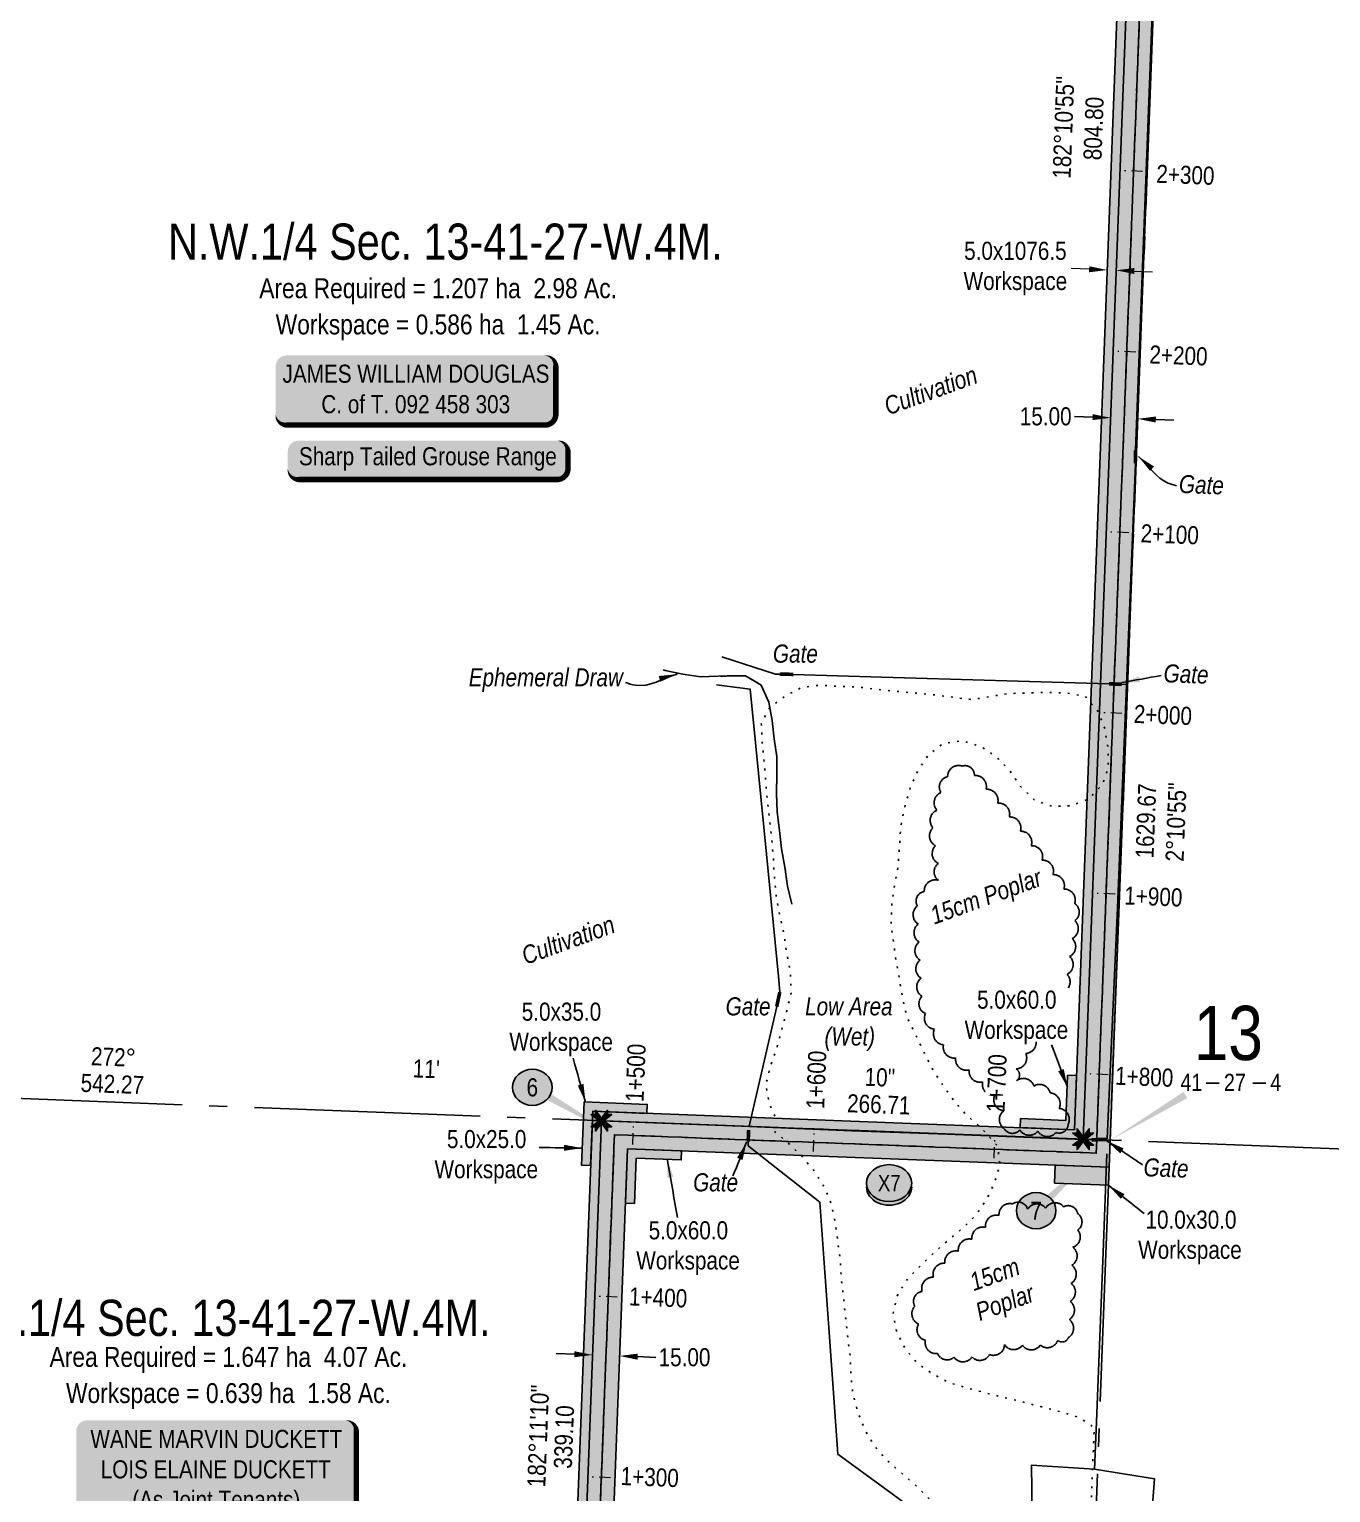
# Model space of a CAD drawing. Extents: x 311053 to 317465, y 5818876 to 5828373.
# Drawn here: x 312231 to 312951, y 5823222 to 5824031 of the extents above; entities that cross this region are included whole.
import ezdxf
from ezdxf.enums import TextEntityAlignment as Align

# ---------------------------------------------------------------- set-up
doc = ezdxf.new("R2010")
doc.units = 0
doc.header["$LTSCALE"] = 5
doc.header["$PDSIZE"] = 0.5
for name, pattern in [('0', [1, 1, 0]), ('foc-QUARTERLINE', [33, 25, -3, 2, -3]), ('foc-TIELINE', [1.875, 1.25, -0.625]), ('foc-TOPO', [1, 0.2, -0.8]), ('foc-TOPO-ephemeral', [6.25, 3.125, -0.625, 0.625, -0.625, 0.625, -0.625])]:
    doc.linetypes.add(name, pattern=pattern)
doc.layers.get('Defpoints').update_dxf_attribs({"color": 9})
for name, color, linetype in [('10', 1, 'Continuous'), ('9', 3, 'Continuous'), ('AS-FENCE', 48, 'foc-FENCE'), ('AS-OWNER', 7, 'Continuous'), ('AS-WILDLIFE-BLOCK', 131, 'Continuous'), ('C-SYMBOL', 7, 'Continuous'), ('L-AREAREQUIRED', 7, 'Continuous'), ('L-AREAWORK', 5, 'Continuous'), ('L-BD', 7, 'Continuous'), ('L-MON', 1, 'Continuous'), ('L-SECLBL', 7, 'Continuous'), ('L-SECQ', 8, 'foc-QUARTERLINE'), ('P-CROSSINGS', 250, 'Continuous'), ('P-ELEVATION', 7, 'Continuous'), ('P-IOP5', 10, 'Continuous'), ('P-IOP5-H', 21, 'Continuous'), ('P-IOP6', 10, 'Continuous'), ('P-IOP6-H', 21, 'Continuous'), ('P-LTO', 14, 'Continuous'), ('P-PROPOSED', 10, 'Continuous'), ('P-PROPOSED-H', 21, 'Continuous'), ('P-TEMP-H', 41, 'Continuous'), ('P-TEMP_WORKSPACE', 46, 'Continuous'), ('P-TXT', 4, 'Continuous'), ('T-BUSH', 110, '0'), ('T-BUSH-T', 110, 'Continuous'), ('T-DRAW', 143, 'foc-TOPO-ephemeral'), ('T-LOW-AREA', 48, 'foc-TOPO'), ('T-LOW-AREA-T', 48, 'Continuous'), ('T-TIE', 201, 'foc-TIELINE'), ('T-WATER-T', 170, 'Continuous')]:
    doc.layers.add(name, color=color, linetype=linetype)
for name, color, linetype, lineweight in [('AS-GENERAL', 48, 'Continuous', 18), ('P-TEMP-T', 46, 'Continuous', 18), ('T-TEXT', 48, 'Continuous', 18), ('T-TIE-T', 201, 'Continuous', 18)]:
    doc.layers.add(name, color=color, linetype=linetype, lineweight=lineweight)
doc.styles.add('100L', font='ARIALN.TTF', dxfattribs={"height": 11})
doc.styles.add('175L', font='ARIALN.TTF', dxfattribs={"height": 20})
doc.styles.add('80', font='ARIALN.TTF', dxfattribs={"height": 10})
doc.styles.add('80CG', font='ARIALN.TTF', dxfattribs={"height": 10})
doc.styles.add('80L', font='ARIALN.TTF', dxfattribs={"height": 10})
doc.styles.add('80LS', font='ARIALNI.TTF', dxfattribs={"height": 10})
doc.styles.add('Crossing', font='ARIALN.TTF', dxfattribs={"height": 10})
doc.styles.add('foc-LtypeFont', font='ARIALN.TTF', dxfattribs={"height": 7.35})
doc.styles.add('SIMPLEX', font='ARIALN.TTF')
doc.linetypes.add('foc-FENCE', pattern='A,10,-1,["X",foc-LtypeFont,S=0.2,R=0,X=-0.625,Y=-0.75],-1.24', length=12.24)
doc.linetypes.add('foc-TOPO-flowdirection-NOLINE', pattern='A,0,[">",foc-LtypeFont,S=0.3,R=0,X=0,Y=-0.945],-20,[">",foc-LtypeFont,S=0.3,R=0,X=0,Y=-0.945],0', length=20)
doc.dimstyles.new('Compass 5 000', dxfattribs={"dimscale": 5, "dimtxt": 9, "dimasz": 2, "dimexe": 0.2, "dimexo": 0.0625, "dimgap": 0.5, "dimtad": 0, "dimtih": 1, "dimtoh": 1, "dimzin": 0, "dimdsep": 46, "dimtxsty": '80CG', "dimcen": 0.1, "dimse1": 1, "dimse2": 1, "dimclrd": 256, "dimclrt": 256, "dimaunit": 1, "dimadec": 4, "dimazin": 0, "dimtfac": 0.06, "dimtofl": 0, "dimtmove": 0, "dimatfit": 1, "dimfxl": 0.2, "dimtolj": 1, "dimtzin": 0, "dimlwd": -1, "dimarcsym": 0})

# ---------------------------------------------------------------- blocks, each defined once
blk = doc.blocks.new('*U396')
h = blk.add_hatch(color=59)
edge = h.paths.add_edge_path()
edge.add_line((-71.5, -20), (71.5, -20))
edge.add_arc((71.5, -14), 6, 270, 360)
edge.add_line((77.5, -14), (77.5, 12.5))
edge.add_arc((71.5, 12.5), 6, 0, 90)
edge.add_line((71.5, 18.5), (-71.5, 18.5))
edge.add_arc((-71.5, 12.5), 6, 90, 180)
edge.add_line((-77.5, 12.5), (-77.5, -14))
edge.add_arc((-71.5, -14), 6, 180, 270)
at = {"color": 1, "flags": 128}
blk.add_lwpolyline([(-71.5, -20, 3, 3, 0), (71.5, -20, 3, 3, 0.414214), (77.5, -14, 3, 3, 0), (77.5, 12.5, 3, 0, 0.414214), (71.5, 18.5, 0, 0, 0), (-71.5, 18.5, 0, 0, 0.414214), (-77.5, 12.5, 0, 0, 0), (-77.5, -14, 0, 3, 0.414214)], format="xyseb", close=True, dxfattribs=at)
blk.add_lwpolyline([(-32.21, -14.48, 0, 7.5, 0), (0, 0, 0, 0, 0)], format="xyseb", dxfattribs=at)
at = {"color": 1, "style": '80'}
blk.add_attdef('ENTER_TEXT_001', (-35.99, -5), '', height=10, dxfattribs=at)
blk = doc.blocks.new('*U397')
h = blk.add_hatch(color=59)
edge = h.paths.add_edge_path()
edge.add_line((-71.5, -37), (71.5, -37))
edge.add_arc((71.5, -31), 6, 270, 360)
edge.add_line((77.5, -31), (77.5, 29.5))
edge.add_arc((71.5, 29.5), 6, 0, 90)
edge.add_line((71.5, 35.5), (-71.5, 35.5))
edge.add_arc((-71.5, 29.5), 6, 90, 180)
edge.add_line((-77.5, 29.5), (-77.5, -31))
edge.add_arc((-71.5, -31), 6, 180, 270)
at = {"color": 1, "flags": 128}
blk.add_lwpolyline([(-71.5, -37, 3, 3, 0), (71.5, -37, 3, 3, 0.414214), (77.5, -31, 3, 3, 0), (77.5, 29.5, 3, 0, 0.414214), (71.5, 35.5, 0, 0, 0), (-71.5, 35.5, 0, 0, 0.414214), (-77.5, 29.5, 0, 0, 0), (-77.5, -31, 0, 3, 0.414214)], format="xyseb", close=True, dxfattribs=at)
blk.add_lwpolyline([(-32.21, -14.48, 0, 7.5, 0), (0, 0, 0, 0, 0)], format="xyseb", dxfattribs=at)
at = {"color": 1, "style": '80'}
blk.add_attdef('ENTER_TEXT_001', (-35.99, -5), '', height=10, dxfattribs=at)
blk = doc.blocks.new('L-SECLBL')
at = {"layer": '9', "color": 7}
for p, q in [((-5.08, -27.83), (-12.29, -27.83)), ((20.7, -27.83), (13.5, -27.83))]:
    blk.add_line(p, q, dxfattribs=at)
at = {"layer": '10', "color": 2, "style": 'SIMPLEX'}
blk.add_attdef('SEC', text='', height=30, dxfattribs=at).set_placement((0, 0), align=Align.MIDDLE)
at = {"layer": '10', "color": 5, "style": '80L'}
blk.add_attdef('TWP', text='', height=9.5, dxfattribs=at).set_placement((-14.43, -27.37), align=Align.MIDDLE_RIGHT)
blk.add_attdef('RGE', text='', height=9.5, dxfattribs=at).set_placement((3.62, -27.37), align=Align.MIDDLE_CENTER)
blk.add_attdef('MER', text='', height=9.5, dxfattribs=at).set_placement((23.17, -27.37), align=Align.MIDDLE_LEFT)
blk = doc.blocks.new('*U393')
h = blk.add_hatch(color=255)
edge = h.paths.add_edge_path()
edge.add_line((-71.5, -11.5), (71.5, -11.5))
edge.add_arc((71.5, -5.5), 6, 270, 360)
edge.add_line((77.5, -5.5), (77.5, 4))
edge.add_arc((71.5, 4), 6, 0, 90)
edge.add_line((71.5, 10), (-71.5, 10))
edge.add_arc((-71.5, 4), 6, 90, 180)
edge.add_line((-77.5, 4), (-77.5, -5.5))
edge.add_arc((-71.5, -5.5), 6, 180, 270)
at = {"color": 131, "flags": 128}
blk.add_lwpolyline([(-71.5, -11.5, 3, 3, 0), (71.5, -11.5, 3, 3, 0.414214), (77.5, -5.5, 3, 3, 0), (77.5, 4, 3, 0, 0.414214), (71.5, 10, 0, 0, 0), (-71.5, 10, 0, 0, 0.414214), (-77.5, 4, 0, 0, 0), (-77.5, -5.5, 0, 3, 0.414214)], format="xyseb", close=True, dxfattribs=at)
at = {"color": 131, "style": '80'}
blk.add_attdef('ENTER_TEXT_001', (-35.99, -5), '', height=10, dxfattribs=at)
blk = doc.blocks.new('*D416')
at = {"layer": 'Defpoints', "color": 0, "transparency": 16777216}
for p in [(312828.19, 5823909.47), (312833.19, 5823909.28), (312827.75, 5823897.83)]:
    blk.add_point(p, dxfattribs=at)
at = {"layer": 'P-TEMP-T', "transparency": 16777216}
for p, q in [((312817.76, 5823898.21), (312807.76, 5823898.59)), ((312842.74, 5823897.26), (312852.73, 5823896.88))]:
    blk.add_line(p, q, dxfattribs=at)
for points in [[(312817.82, 5823899.88), (312817.69, 5823896.55), (312827.75, 5823897.83)], [(312842.8, 5823898.93), (312842.67, 5823895.6), (312832.74, 5823897.64)]]:
    blk.add_solid(points, dxfattribs=at)
at = {"layer": 'P-TEMP-T', "transparency": 16777216, "insert": (312776.94, 5823898.59), "char_height": 10, "attachment_point": 5, "style": '80CG'}
blk.add_mtext('\\A1;5.0x1076.5\\PWorkspace', dxfattribs=at)
blk = doc.blocks.new('*D422')
at = {"layer": 'Defpoints', "color": 0, "transparency": 16777216}
for p in [(312829.54, 5823813.59), (312829.64, 5823816.06), (312844.53, 5823813.02)]:
    blk.add_point(p, dxfattribs=at)
at = {"layer": 'P-TXT', "transparency": 16777216}
for p, q in [((312819.64, 5823816.45), (312809.65, 5823816.83)), ((312854.62, 5823815.11), (312864.61, 5823814.73))]:
    blk.add_line(p, q, dxfattribs=at)
for points in [[(312819.71, 5823818.11), (312819.58, 5823814.78), (312829.64, 5823816.06)], [(312854.68, 5823816.78), (312854.55, 5823813.45), (312844.62, 5823815.49)]]:
    blk.add_solid(points, dxfattribs=at)
at = {"layer": 'P-TXT', "transparency": 16777216, "insert": (312793.71, 5823816.83), "char_height": 10, "attachment_point": 5, "style": '80CG'}
blk.add_mtext('\\A1;15.00', dxfattribs=at)
blk = doc.blocks.new('TEMP')
h = blk.add_hatch(color=255)
h.dxf.hatch_style = 1
h.paths.add_polyline_path([(0, 0.25), (-0.67, 1.15), (-0.67, 0.67), (-1.15, 0.67), (-0.25, 0), (-1.15, -0.67), (-0.67, -0.67), (-0.67, -1.15), (0, -0.25), (0.67, -1.15), (0.67, -0.67), (1.15, -0.67), (0.25, 0), (1.15, 0.67), (0.67, 0.67), (0.67, 1.15)])
h.paths.add_polyline_path([(0.57, 0.85), (0.57, 0.57), (0.85, 0.57), (0.08, 0), (0.85, -0.57), (0.57, -0.57), (0.57, -0.85), (0, -0.08), (-0.57, -0.85), (-0.57, -0.57), (-0.85, -0.57), (-0.08, 0), (-0.85, 0.57), (-0.57, 0.57), (-0.57, 0.85), (0, 0.08)], flags=16)
h = blk.add_hatch(color=1)
h.dxf.hatch_style = 1
h.paths.add_polyline_path([(0, 0.08), (-0.57, 0.85), (-0.57, 0.57), (-0.85, 0.57), (-0.08, 0), (-0.85, -0.57), (-0.57, -0.57), (-0.57, -0.85), (0, -0.08), (0.57, -0.85), (0.57, -0.57), (0.85, -0.57), (0.08, 0), (0.85, 0.57), (0.57, 0.57), (0.57, 0.85)])
at = {"color": 1}
for p, q in [((-0.08, 0), (0.08, 0)), ((0, 0.08), (0, -0.08))]:
    blk.add_line(p, q, dxfattribs=at)
at = {"color": 255, "flags": 128}
blk.add_lwpolyline([(-0.25, 0), (-1.15, 0.67), (-0.67, 0.67), (-0.67, 1.15), (0, 0.25), (0.67, 1.15), (0.67, 0.67), (1.15, 0.67), (0.25, 0), (1.15, -0.67), (0.67, -0.67), (0.67, -1.15), (0, -0.25), (-0.67, -1.15), (-0.67, -0.67), (-1.15, -0.67)], close=True, dxfattribs=at)
at = {"color": 1, "flags": 128}
blk.add_lwpolyline([(-0.08, 0), (-0.85, 0.57), (-0.57, 0.57), (-0.57, 0.85), (0, 0.08), (0.57, 0.85), (0.57, 0.57), (0.85, 0.57), (0.08, 0), (0.85, -0.57), (0.57, -0.57), (0.57, -0.85), (0, -0.08), (-0.57, -0.85), (-0.57, -0.57), (-0.85, -0.57)], close=True, dxfattribs=at)
blk = doc.blocks.new('xing2')
h = blk.add_hatch(color=50)
h.dxf.hatch_style = 1
edge = h.paths.add_edge_path()
edge.add_ellipse((0, 0), major_axis=(-12.5, 0), ratio=0.816297, start_angle=0, end_angle=360)
h = blk.add_hatch(color=250)
h.dxf.hatch_style = 1
edge = h.paths.add_edge_path()
edge.add_ellipse((0, -2.05), major_axis=(-12.5, 0), ratio=0.816297, start_angle=0, end_angle=180)
edge.add_line((12.5, -2.05), (12.5, 0))
edge.add_ellipse((0, 0), major_axis=(-12.5, 0), ratio=0.816297, start_angle=0, end_angle=180, ccw=False)
edge.add_line((-12.5, 0), (-12.5, -2.05))
at = {"color": 250}
blk.add_ellipse((0, 0), major_axis=(-12.5, 0), ratio=0.816297, dxfattribs=at)
blk.add_ellipse((0, -2.05), major_axis=(-12.5, 0), ratio=0.816297, start_param=0, end_param=3.141593, dxfattribs=at)
at = {"color": 250, "style": 'Crossing'}
blk.add_attdef('CROSSING', text='', height=9, dxfattribs=at).set_placement((0.09, 0.02), align=Align.MIDDLE_CENTER)
at = {"color": 250, "style": 'Crossing', "flags": 1}
for tag, p in [('OWNER', (0.09, -12.49)), ('DESCRIPTION', (0.09, -25.77)), ('LOCATION', (0.09, -39.3)), ('DWG_REF', (0.09, -52.84))]:
    blk.add_attdef(tag, text='', height=9, dxfattribs=at).set_placement(p, align=Align.MIDDLE_CENTER)
blk = doc.blocks.new('*U631')
at = {"layer": 'P-ELEVATION'}
h = blk.add_hatch(color=111, dxfattribs=at)
h.dxf.hatch_style = 1
edge = h.paths.add_edge_path()
edge.add_ellipse((0, 0), major_axis=(-10.94, 0), ratio=0.913794, start_angle=0, end_angle=360)
at = {"layer": 'P-ELEVATION', "color": 7, "flags": 128}
blk.add_lwpolyline([(0, 0, 5, 0, 0), (45.43, -26.24, 0, 0, 0)], format="xyseb", dxfattribs=at)
at = {"layer": 'P-ELEVATION', "color": 7}
blk.add_ellipse((0, 0), major_axis=(-10.94, 0), ratio=0.913794, dxfattribs=at)
at = {"layer": 'P-ELEVATION', "style": '80'}
blk.add_attdef('BEND', text='', height=10, dxfattribs=at).set_placement((0, 0), align=Align.MIDDLE_CENTER)
blk = doc.blocks.new('*U632')
at = {"layer": 'P-ELEVATION'}
h = blk.add_hatch(color=111, dxfattribs=at)
h.dxf.hatch_style = 1
edge = h.paths.add_edge_path()
edge.add_ellipse((0, 0), major_axis=(-10.94, 0), ratio=0.913794, start_angle=0, end_angle=360)
at = {"layer": 'P-ELEVATION', "color": 7, "flags": 128}
blk.add_lwpolyline([(0, 0, 5, 0, 0), (33.2, 31.81, 0, 0, 0)], format="xyseb", dxfattribs=at)
at = {"layer": 'P-ELEVATION', "color": 7}
blk.add_ellipse((0, 0), major_axis=(-10.94, 0), ratio=0.913794, dxfattribs=at)
at = {"layer": 'P-ELEVATION', "style": '80'}
blk.add_attdef('BEND', text='', height=10, dxfattribs=at).set_placement((0, 0), align=Align.MIDDLE_CENTER)
blk = doc.blocks.new('*D666')
at = {"layer": 'Defpoints', "color": 0, "transparency": 16777216}
for p in [(312542.89, 5823294.97), (312557.89, 5823294.39), (312557.99, 5823297.17)]:
    blk.add_point(p, dxfattribs=at)
at = {"layer": 'P-TXT', "transparency": 16777216}
for p, q in [((312533.01, 5823298.12), (312523.01, 5823298.5)), ((312567.99, 5823296.79), (312577.98, 5823296.4))]:
    blk.add_line(p, q, dxfattribs=at)
for points in [[(312533.07, 5823299.79), (312532.94, 5823296.46), (312543, 5823297.74)], [(312568.05, 5823298.45), (312567.92, 5823295.12), (312557.99, 5823297.17)]]:
    blk.add_solid(points, dxfattribs=at)
at = {"layer": 'P-TXT', "transparency": 16777216, "insert": (312593.92, 5823296.4), "char_height": 10, "attachment_point": 5, "style": '80CG'}
blk.add_mtext('\\A1;15.00', dxfattribs=at)

msp = doc.modelspace()

# ---------------------------------------------------------------- hatches: boundary and pattern name
at = {"layer": 'P-IOP5-H', "linetype": 'Continuous'}
h = msp.add_hatch(color=256, dxfattribs=at)
h.dxf.hatch_style = 1
h.paths.add_polyline_path([(312860.061, 5824220.681), (312845.073, 5824221.251), (312814.438, 5823417.113), (312829.425, 5823416.541)])
at = {"layer": 'P-IOP6-H'}
h = msp.add_hatch(color=256, dxfattribs=at)
h.dxf.hatch_style = 1
h.paths.add_polyline_path([(312814.443, 5823417.113), (312547.952, 5823427.289), (312535.015, 5823088.474), (312608.161, 5822915.449), (312669.19, 5822786.737), (312677.428, 5822772.631), (312671.886, 5822627.361), (312686.874, 5822626.791), (312692.582, 5822776.424), (312682.466, 5822793.745), (312621.851, 5822921.585), (312550.13, 5823091.238), (312562.367, 5823411.729), (312828.859, 5823401.553), (312829.425, 5823416.541)])
at = {"layer": 'P-PROPOSED-H'}
h = msp.add_hatch(color=256, dxfattribs=at)
h.dxf.hatch_style = 1
h.paths.add_polyline_path([(312828.859, 5823401.553), (312860.066, 5824220.681), (312919.388, 5825780.728), (313711.879, 5825750.006), (313712.446, 5825764.994), (312904.971, 5825796.296), (312845.078, 5824221.251), (312814.443, 5823417.113), (312547.952, 5823427.289), (312535.015, 5823088.474), (312608.161, 5822915.449), (312669.19, 5822786.737), (312677.428, 5822772.631), (312671.886, 5822627.361), (312686.874, 5822626.791), (312692.582, 5822776.424), (312682.466, 5822793.745), (312621.851, 5822921.585), (312550.13, 5823091.238), (312562.367, 5823411.729)])
at = {"layer": 'P-TEMP-H'}
h = msp.add_hatch(color=256, dxfattribs=at)
h.dxf.hatch_style = 1
h.paths.add_polyline_path([(312845.073, 5824221.251), (312814.438, 5823417.113), (312542.951, 5823427.48), (312543.142, 5823432.476), (312809.632, 5823422.3), (312840.077, 5824221.441)])
h = msp.add_hatch(color=256, dxfattribs=at)
h.dxf.hatch_style = 1
h.paths.add_polyline_path([(312779.657, 5823423.445), (312809.632, 5823422.3), (312810.778, 5823452.275), (312805.782, 5823452.466), (312804.827, 5823427.487), (312779.848, 5823428.441)])
h = msp.add_hatch(color=256, dxfattribs=at)
h.dxf.hatch_style = 1
h.paths.add_polyline_path([(312541.993, 5823402.501), (312543.142, 5823432.476), (312573.117, 5823431.331), (312573.308, 5823436.327), (312538.337, 5823437.662), (312536.997, 5823402.692)])
h = msp.add_hatch(color=256, dxfattribs=at)
h.dxf.hatch_style = 1
h.paths.add_polyline_path([(312677.428, 5822772.631), (312669.19, 5822786.737), (312608.161, 5822915.449), (312535.015, 5823088.474), (312547.952, 5823427.289), (312542.956, 5823427.48), (312529.976, 5823087.552), (312603.598, 5822913.404), (312664.765, 5822784.401), (312672.377, 5822771.367), (312666.891, 5822627.551), (312671.886, 5822627.361)])
h = msp.add_hatch(color=256, dxfattribs=at)
h.dxf.hatch_style = 1
h.paths.add_polyline_path([(312561.223, 5823381.753), (312562.367, 5823411.729), (312592.342, 5823410.584), (312592.151, 5823405.589), (312567.172, 5823406.542), (312566.214, 5823381.563)])
h = msp.add_hatch(color=256, dxfattribs=at)
h.dxf.hatch_style = 1
h.paths.add_polyline_path([(312798.498, 5823392.706), (312828.474, 5823391.562), (312828.854, 5823401.554), (312798.879, 5823402.698)])

# ---------------------------------------------------------------- linework, layer by layer
at = {"layer": 'AS-FENCE', "flags": 128}
for points in [[(312843.454, 5823798.111), (312864.653, 5824352.895), (312877.949, 5824728.467)], [(312838.403, 5823668.717), (312843.304, 5823790.858)], [(312614.574, 5823683.894), (312644.203, 5823674.308), (312646.64, 5823674.324)], [(312654.055, 5823674.137), (312703.095, 5823672.669), (312828.76, 5823668.946)], [(312646.634, 5823498.384), (312645.953, 5823507), (312639.24, 5823574.742), (312633.337, 5823634.492), (312630.223, 5823666.051), (312611.692, 5823668.356)], [(312838.317, 5823668.434), (312833.439, 5823545.116), (312827.683, 5823417.191)], [(312835.808, 5823668.687), (312838.281, 5823668.639)], [(312819.166, 5823416.688), (312734.278, 5823420.096), (312686.448, 5823421.733), (312629.739, 5823424.082), (312629.759, 5823424.234), (312644.921, 5823490.429)], [(312799.169, 5822886.115), (312797.203, 5822886.062), (312776.188, 5822929.92), (312743.664, 5822997.293), (312724.897, 5823036.198), (312753.038, 5823070.612), (312765.998, 5823086.775), (312765.697, 5823088.586), (312748.93, 5823153.406), (312736.763, 5823200.177), (312708.701, 5823220.846), (312678.816, 5823242.778), (312675.792, 5823284.493), (312671.568, 5823343.595), (312668.762, 5823382.142), (312647.41, 5823398.945), (312629.122, 5823413.451), (312629.114, 5823415.632)], [(312820.634, 5823234.394), (312821.858, 5823260.816), (312823.614, 5823307.705), (312825.462, 5823354.36), (312827.544, 5823408.927)], [(312786.519, 5823183.476), (312785.783, 5823236.747), (312820.636, 5823234.556), (312853.905, 5823229.192), (312849.79, 5823176.512), (312818.495, 5823176.057)]]:
    msp.add_lwpolyline(points, dxfattribs=at)
at = {"layer": 'AS-GENERAL', "const_width": 2, "flags": 128}
for points in [[(312843.29, 5823790.872), (312843.44, 5823798.132)], [(312646.64, 5823674.324), (312654.055, 5823674.137)], [(312828.762, 5823668.947), (312835.809, 5823668.673)], [(312644.924, 5823490.424), (312646.634, 5823498.384)], [(312629.113, 5823415.65), (312629.414, 5823422.171)], [(312819.173, 5823416.685), (312827.478, 5823416.983)]]:
    msp.add_lwpolyline(points, dxfattribs=at)
at = {"layer": 'L-SECLBL', "color": 2, "flags": 128}
msp.add_lwpolyline([(312829.425, 5823416.541, 0, 4, 0), (312870.998, 5823441.495, 0, 0, 0)], format="xyseb", dxfattribs=at)
at = {"layer": 'L-SECQ'}
for p, q in [((312798.792, 5822612.459), (312860.061, 5824220.681)), ((312026.201, 5823447.211), (313632.662, 5823385.871))]:
    msp.add_line(p, q, dxfattribs=at)
at = {"layer": 'P-IOP5', "flags": 128}
msp.add_lwpolyline([(312829.425, 5823416.541), (312860.061, 5824220.681), (312845.073, 5824221.251), (312814.438, 5823417.113)], close=True, dxfattribs=at)
at = {"layer": 'P-IOP6', "flags": 128}
msp.add_lwpolyline([(312814.443, 5823417.113), (312547.952, 5823427.289), (312535.015, 5823088.474), (312608.161, 5822915.449), (312669.19, 5822786.737), (312677.428, 5822772.631), (312671.886, 5822627.361), (312686.874, 5822626.791), (312692.582, 5822776.424), (312682.466, 5822793.745), (312621.851, 5822921.585), (312550.13, 5823091.238), (312562.367, 5823411.729), (312828.859, 5823401.553), (312829.425, 5823416.541)], close=True, dxfattribs=at)
at = {"layer": 'P-LTO', "flags": 128}
for points in [[(312829.425, 5823416.541), (312860.061, 5824220.681), (312845.073, 5824221.251), (312814.438, 5823417.113)], [(312814.443, 5823417.113), (312547.952, 5823427.289), (312535.015, 5823088.474), (312608.161, 5822915.449), (312669.19, 5822786.737), (312677.428, 5822772.631), (312671.886, 5822627.361), (312686.874, 5822626.791), (312692.582, 5822776.424), (312682.466, 5822793.745), (312621.851, 5822921.585), (312550.13, 5823091.238), (312562.367, 5823411.729), (312828.859, 5823401.553), (312829.425, 5823416.541)]]:
    msp.add_lwpolyline(points, close=True, dxfattribs=at)
at = {"layer": 'P-PROPOSED', "flags": 128}
msp.add_lwpolyline([(312828.859, 5823401.553), (312860.066, 5824220.681), (312919.388, 5825780.728), (313711.879, 5825750.006), (313712.446, 5825764.994), (312904.971, 5825796.296), (312845.078, 5824221.251), (312814.443, 5823417.113), (312547.952, 5823427.289), (312535.015, 5823088.474), (312608.161, 5822915.449), (312669.19, 5822786.737), (312677.428, 5822772.631), (312671.886, 5822627.361), (312686.874, 5822626.791), (312692.582, 5822776.424), (312682.466, 5822793.745), (312621.851, 5822921.585), (312550.13, 5823091.238), (312562.367, 5823411.729), (312828.859, 5823401.553)], dxfattribs=at)
at = {"layer": 'P-TEMP_WORKSPACE', "flags": 128}
msp.add_lwpolyline([(312845.073, 5824221.251), (312814.438, 5823417.113), (312542.951, 5823427.48), (312543.142, 5823432.476), (312809.632, 5823422.3), (312840.077, 5824221.441)], close=True, dxfattribs=at)
at = {"layer": 'P-TEMP_WORKSPACE'}
for points in [[(312779.657, 5823423.445), (312809.632, 5823422.3), (312810.778, 5823452.275), (312805.782, 5823452.466), (312804.827, 5823427.487), (312779.848, 5823428.441)], [(312541.993, 5823402.501), (312543.142, 5823432.476), (312573.117, 5823431.331), (312573.308, 5823436.327), (312538.337, 5823437.662), (312536.997, 5823402.692)], [(312677.428, 5822772.631), (312669.19, 5822786.737), (312608.161, 5822915.449), (312535.015, 5823088.474), (312547.952, 5823427.289), (312542.956, 5823427.48), (312529.976, 5823087.552), (312603.598, 5822913.404), (312664.765, 5822784.401), (312672.377, 5822771.367), (312666.891, 5822627.551), (312671.886, 5822627.361)], [(312561.223, 5823381.753), (312562.367, 5823411.729), (312592.342, 5823410.584), (312592.151, 5823405.589), (312567.172, 5823406.542), (312566.214, 5823381.563), (312561.223, 5823381.753)]]:
    msp.add_lwpolyline(points, close=True, dxfattribs=at)
at = {"layer": 'P-TEMP_WORKSPACE', "flags": 128}
msp.add_lwpolyline([(312798.498, 5823392.706), (312828.474, 5823391.562), (312828.854, 5823401.554), (312798.879, 5823402.698), (312798.498, 5823392.706)], dxfattribs=at)
at = {"layer": 'T-BUSH', "flags": 128}
for points in [[(312770.751, 5823422.873, -0.5205671), (312770.569, 5823432.787, -0.5205671), (312765.538, 5823441.428, -0.5205671), (312758.833, 5823448.7, -0.5205671), (312751.361, 5823455.344, -0.5205671), (312743.888, 5823461.988, -0.5205671), (312737.195, 5823469.268, -0.5205671), (312732.177, 5823477.917, -0.5205671), (312727.16, 5823486.566, -0.5205671), (312725.248, 5823496.136, -0.5205671), (312724.739, 5823506.122, -0.5205671), (312724.229, 5823516.108, -0.5205671), (312723.72, 5823526.094, -0.5205671), (312723.21, 5823536.08, -0.5205671), (312722.701, 5823546.066, -0.5205671), (312726.548, 5823554.074, -0.5205671), (312734.402, 5823560.262, -0.5205671), (312734.36, 5823569.53, -0.5205671), (312732.769, 5823579.401, -0.5205671), (312731.366, 5823589.267, -0.5205671), (312733.57, 5823599.02, -0.5205671), (312735.775, 5823608.773, -0.5205671), (312739.432, 5823617.57, -0.5205671), (312747.518, 5823623.451, -0.5205671), (312754.257, 5823618.224, -0.5205671), (312760.703, 5823610.58, -0.5205671), (312767.148, 5823602.935, -0.5205671), (312773.594, 5823595.291, -0.5205671), (312779.717, 5823587.39, -0.5205671), (312785.724, 5823579.397, -0.5205671), (312791.732, 5823571.404, -0.5205671), (312797.74, 5823563.411, -0.5205671), (312803.747, 5823555.418, -0.5205671), (312809.755, 5823547.425, -0.5205671), (312809.845, 5823537.94, -0.5205671), (312808.376, 5823528.05, -0.5205671), (312806.963, 5823518.151, -0.5205671), (312805.549, 5823508.253, -0.5205671), (312803.584, 5823498.553, -0.5205671), (312798.36, 5823490.027, -0.5205671), (312793.136, 5823481.501, -0.5205671), (312787.912, 5823472.975, -0.5205671), (312782.688, 5823464.449, -0.5205671), (312777.464, 5823455.924, -0.5205671), (312777.643, 5823449.426, -0.5205671), (312787.187, 5823446.443, -0.5205671), (312796.132, 5823442.711, -0.5205671), (312801.164, 5823434.07, -0.5205671), (312806.195, 5823425.429, -0.5205671), (312799.332, 5823420.752, -0.5205671), (312789.361, 5823421.492, -0.5205671), (312779.389, 5823422.232, -0.5205671)], [(312806.297, 5823307.372, 0.5205671), (312806.786, 5823317.359, 0.5205671), (312807.275, 5823327.346, 0.5205671), (312807.764, 5823337.333, 0.5205671), (312808.252, 5823347.32, 0.5205671), (312808.741, 5823357.307, 0.5205671), (312811.513, 5823366.852, 0.5205671), (312811.347, 5823375.957, 0.5205671), (312803.666, 5823379.64, 0.5205671), (312793.688, 5823378.986, 0.5205671), (312783.711, 5823378.331, 0.5205671), (312775.369, 5823381.264, 0.5205671), (312767.899, 5823374.945, 0.5205671), (312760.399, 5823368.332, 0.5205671), (312752.899, 5823361.719, 0.5205671), (312745.4, 5823355.106, 0.5205671), (312737.915, 5823348.478, 0.5205671), (312731.636, 5823340.696, 0.5205671), (312725.358, 5823332.914, 0.5205671), (312721.302, 5823324.606, 0.5205671), (312723.432, 5823314.837, 0.5205671), (312727.162, 5823305.893, 0.5205671), (312733.889, 5823298.495, 0.5205671), (312742.961, 5823296.473, 0.5205671), (312752.96, 5823296.573, 0.5205671), (312762.572, 5823297.946, 0.5205671), (312770.939, 5823303.421, 0.5205671), (312780.818, 5823303.067, 0.5205671), (312790.715, 5823303.135, 0.5205671), (312800.363, 5823305.759, 0.5205671)]]:
    msp.add_lwpolyline(points, format="xyb", close=True, dxfattribs=at)
at = {"layer": 'T-DRAW', "flags": 128}
msp.add_lwpolyline([(312653.298, 5823547.111), (312650.928, 5823557.018), (312649.426, 5823567.436), (312647.633, 5823577.72), (312646.472, 5823587.773), (312645.247, 5823598.076), (312644.809, 5823608.174), (312645.063, 5823618.569), (312645.043, 5823628.603), (312643.521, 5823638.575), (312642.479, 5823648.732), (312640.496, 5823658.743), (312636.35, 5823668.195), (312627.69, 5823673.288), (312617.511, 5823673.272), (312607.461, 5823672.983), (312603.013, 5823672.886), (312593.08, 5823674.202), (312583.257, 5823676.262), (312582.04, 5823676.613)], dxfattribs=at)
at = {"layer": 'T-DRAW', "linetype": 'foc-TOPO-flowdirection-NOLINE', "flags": 128}
msp.add_lwpolyline([(312582.04, 5823676.613), (312583.257, 5823676.262), (312593.08, 5823674.202), (312603.013, 5823672.886), (312607.461, 5823672.983), (312617.511, 5823673.272), (312627.69, 5823673.288), (312636.35, 5823668.195), (312640.496, 5823658.743), (312642.479, 5823648.732), (312643.521, 5823638.575), (312645.043, 5823628.603), (312645.063, 5823618.569), (312644.809, 5823608.174), (312645.247, 5823598.076), (312646.472, 5823587.773), (312647.633, 5823577.72), (312649.426, 5823567.436), (312650.928, 5823557.018), (312653.298, 5823547.111)], dxfattribs=at)
at = {"layer": 'T-LOW-AREA', "flags": 128}
msp.add_lwpolyline([(312643.732, 5823421.373), (312643.73, 5823421.364), (312651.35, 5823414.883), (312658.667, 5823407.608), (312665.636, 5823399.62), (312671.301, 5823390.386), (312675.201, 5823381.1), (312677.292, 5823370.783), (312678.671, 5823360.619), (312680.039, 5823350.259), (312680.722, 5823339.362), (312681.886, 5823329.186), (312682.964, 5823318.359), (312684.209, 5823307.35), (312685.657, 5823296.452), (312686.004, 5823286.056), (312687.135, 5823275.687), (312690.051, 5823265.426), (312693.853, 5823256.086), (312699.504, 5823246.682), (312706.149, 5823239.172), (312713.93, 5823232.495), (312722.106, 5823225.324), (312729.588, 5823217.759), (312736.614, 5823209.912), (312741.936, 5823200.436), (312745.39, 5823190.15), (312748.177, 5823179.714), (312750.555, 5823169.6), (312752.462, 5823158.937), (312755.521, 5823148.829), (312758.33, 5823138.724), (312760.621, 5823128.686), (312763.275, 5823118.379), (312765.835, 5823107.78), (312768.624, 5823097.384), (312772.984, 5823087.877), (312783.168, 5823086.374), (312790.627, 5823093.802), (312793.194, 5823103.514), (312795.19, 5823114.165), (312797.149, 5823124.112), (312799.387, 5823134.426), (312803.883, 5823143.371), (312811.558, 5823150.13), (312816.404, 5823151.74), (312820.561, 5823257.739), (312820.555, 5823257.748), (312811.828, 5823263.252), (312801.754, 5823266.32), (312791.48, 5823269.006), (312781.026, 5823271.741), (312770.817, 5823274.127), (312760.43, 5823276.734), (312750.61, 5823279.454), (312740.46, 5823282.362), (312730.904, 5823287.39), (312722.43, 5823293.363), (312715.859, 5823301.397), (312711.154, 5823310.863), (312709.255, 5823320.75), (312711.853, 5823331.21), (312717.315, 5823339.774), (312724.865, 5823347.461), (312732.177, 5823354.579), (312739.999, 5823361.345), (312748.111, 5823368.172), (312755.471, 5823375.443), (312761.122, 5823383.831), (312765.478, 5823393.273), (312768.524, 5823402.931), (312767.04, 5823413.209), (312757.763, 5823423.616), (312749.794, 5823430.489), (312742.895, 5823438.347), (312736.899, 5823446.795), (312731.44, 5823455.248), (312726.596, 5823464.657), (312721.862, 5823474.635), (312717.174, 5823484.043), (312714.602, 5823494.586), (312712.956, 5823504.87), (312710.968, 5823515.543), (312709.514, 5823525.853), (312708.15, 5823536.272), (312708.626, 5823547.085), (312710.201, 5823557.982), (312712.145, 5823568.803), (312712.877, 5823579.63), (312713.583, 5823590.433), (312715.696, 5823600.496), (312718.698, 5823611.128), (312722.863, 5823620.593), (312728.732, 5823629.537), (312736.921, 5823635.938), (312747.685, 5823637.427), (312757.708, 5823634.324), (312766.52, 5823628.563), (312773.843, 5823620.758), (312779.848, 5823612.204), (312787.474, 5823604.541), (312797.684, 5823601.031), (312808.215, 5823601.52), (312817.719, 5823605.413), (312825.102, 5823613.268), (312828.397, 5823622.744), (312828.077, 5823633.757), (312826.488, 5823643.815), (312822.602, 5823653.868), (312815.428, 5823662.125), (312805.304, 5823663.831), (312795.128, 5823664.165), (312784.431, 5823663.927), (312773.443, 5823663.576), (312762.846, 5823661.873), (312752.776, 5823660.147), (312742.509, 5823661.551), (312731.461, 5823662.927), (312720.244, 5823663.871), (312710.039, 5823664.84), (312699.903, 5823665.929), (312689.697, 5823667.167), (312678.962, 5823667.498), (312668.791, 5823668.207), (312658.391, 5823666.805), (312649.286, 5823661.929), (312641.071, 5823655.809), (312636.366, 5823646.959), (312636.846, 5823636.561), (312638.02, 5823625.755), (312638.793, 5823615.523), (312639.629, 5823605.26), (312640.928, 5823594.276), (312642.147, 5823583.376), (312643.038, 5823572.82), (312643.632, 5823561.749), (312644.609, 5823551.609), (312646.562, 5823540.79), (312648.93, 5823530.681), (312650.325, 5823520.346), (312652.436, 5823509.313), (312653.008, 5823498.529), (312650.507, 5823488.241), (312647.733, 5823477.768), (312645.117, 5823467.763), (312641.414, 5823457.611), (312638.971, 5823447.428), (312640.636, 5823436.964), (312644.852, 5823427.726)], dxfattribs=at)
at = {"layer": 'T-TIE-T', "linetype": 'foc-TIELINE'}
for p, q in [((312847.336, 5823952.337), (312837.344, 5823952.718)), ((312843.53, 5823852.42), (312833.538, 5823852.8)), ((312839.723, 5823752.502), (312829.731, 5823752.883)), ((312835.916, 5823652.585), (312825.925, 5823652.965)), ((312832.11, 5823552.667), (312822.118, 5823553.048)), ((312828.303, 5823452.75), (312818.311, 5823453.13)), ((312565.31, 5823414.118), (312565.692, 5823424.11)), ((312665.227, 5823410.303), (312665.609, 5823420.295)), ((312765.145, 5823406.488), (312765.526, 5823416.48)), ((312556.735, 5823329.743), (312546.743, 5823330.124)), ((312552.92, 5823229.826), (312542.928, 5823230.207))]:
    msp.add_line(p, q, dxfattribs=at)

# ---------------------------------------------------------------- block references
at = {"layer": 'AS-OWNER', "color": 3}
ref = msp.add_blockref('*U396', (312445.253, 5823832.032), dxfattribs=dict(at, xscale=0.9998991, yscale=0.9998991, zscale=0.9998991))
ref.add_attrib('ENTER_TEXT_001', 'JAMES WILLIAM DOUGLAS', (312371.56, 5823835.451), dxfattribs={"layer": '0', "color": 1, "height": 9.99899, "style": '80'})
ref.add_attrib('ENTER_TEXT_002', 'C. of T. 092 458 303', (312393.028, 5823818.608), dxfattribs={"layer": '0', "color": 1, "height": 9.99899, "style": '80'})
ref = msp.add_blockref('*U397', (312334.915, 5823226.046), dxfattribs=dict(at, xscale=0.9998991, yscale=0.9998991, zscale=0.9998991))
ref.add_attrib('ENTER_TEXT_001', 'WANE MARVIN DUCKETT', (312265.273, 5823246.303), dxfattribs={"layer": '0', "color": 1, "height": 9.99899, "style": '80'})
ref.add_attrib('ENTER_TEXT_002', 'LOIS ELAINE DUCKETT', (312270.965, 5823229.461), dxfattribs={"layer": '0', "color": 1, "height": 9.99899, "style": '80'})
ref.add_attrib('ENTER_TEXT_003', '(As Joint Tenants)', (312288.439, 5823212.625), dxfattribs={"layer": '0', "color": 1, "height": 9.99899, "style": '80'})
ref.add_attrib('ENTER_TEXT_004', 'C. of T. 122 027 915', (312282.656, 5823195.783), dxfattribs={"layer": '0', "color": 1, "height": 9.99899, "style": '80'})
at = {"layer": 'AS-WILDLIFE-BLOCK', "color": 3}
ref = msp.add_blockref('*U393', (312451.963, 5823793.424), dxfattribs=at)
ref.add_attrib('ENTER_TEXT_001', 'Sharp Tailed Grouse Range', (312380.629, 5823789.806), dxfattribs={"layer": '0', "color": 131, "height": 10, "style": '80'})
at = {"layer": 'L-MON'}
for p, xscale, yscale, zscale in [((312547.947, 5823427.289), 4.999495499999981, 4.999495499999981, 4.999495499999981), ((312814.438, 5823417.113), 4.999495499999933, 4.999495499999933, 4.999495499999933)]:
    msp.add_blockref('TEMP', p, dxfattribs=dict(at, xscale=xscale, yscale=yscale, zscale=zscale))
at = {"layer": 'L-SECLBL', "color": 2, "xscale": 0.9998991, "yscale": 0.9998991, "zscale": 0.9998991}
msp.add_blockref('L-SECLBL', (312894.742, 5823475.833), dxfattribs=at).add_auto_attribs({'SEC': '13', 'TWP': '41', 'RGE': '27', 'MER': '4'})
at = {"layer": 'P-CROSSINGS', "linetype": 'Continuous', "xscale": 0.9998991, "yscale": 0.9998991, "zscale": 0.9998991}
msp.add_blockref('xing2', (312707.093, 5823392.795), dxfattribs=at).add_auto_attribs({'CROSSING': 'X7'})
at = {"layer": 'P-ELEVATION', "xscale": 0.9998991, "yscale": 0.9998991, "zscale": 0.9998991}
msp.add_blockref('*U632', (312788.449, 5823377.528), dxfattribs=at).add_auto_attribs({'BEND': '7'})

# ---------------------------------------------------------------- texts
at = {"layer": 'C-SYMBOL', "color": 3, "style": '175L'}
for s, p in [('N.W.1/4 Sec. 13-41-27-W.4M.', (312461.614, 5823897.497)), ('S.W.1/4 Sec. 13-41-27-W.4M.', (312333.877, 5823302.234))]:
    msp.add_text(s, height=19.99798, dxfattribs=at).set_placement(p, align=Align.BOTTOM_CENTER)
at = {"layer": 'L-AREAREQUIRED', "color": 5, "linetype": 'Continuous', "style": '100L'}
for s, p in [('Area Required = 1.207 ha  2.98 Ac.', (312457.622, 5823878.922)), ('Area Required = 1.647 ha  4.07 Ac.', (312341.631, 5823287.832))]:
    msp.add_text(s, height=10.99889, dxfattribs=at).set_placement(p, align=Align.BOTTOM_CENTER)
at = {"layer": 'L-AREAWORK', "color": 5, "linetype": 'Continuous', "style": '100L'}
for s, p in [('Workspace = 0.586 ha  1.45 Ac.', (312457.622, 5823858.924)), ('Workspace = 0.639 ha  1.58 Ac.', (312341.631, 5823267.834))]:
    msp.add_text(s, height=10.99889, dxfattribs=at).set_placement(p, align=Align.BOTTOM_CENTER)
at = {"layer": 'L-BD', "style": '80L'}
for s, height, rotation, p in [('272°', 9.999, 357.8133, (312277.996, 5823462.612)), ("11'", 9.999, 357.8133, (312451.083, 5823456.003)), ('542.27', 9.999, 357.8133, (312277.424, 5823447.625)), ('10"', 9.999, 357.8133, (312701.952, 5823451.33)), ('266.71', 9.999, 357.8133, (312701.38, 5823436.342)), ("182°11'10''", 9.99897, 87.8141, (312512.972, 5823252.904)), ('339.10', 9.999, 87.8141, (312527.21, 5823252.361))]:
    msp.add_text(s, height=height, rotation=rotation, dxfattribs=at).set_placement(p, align=Align.MIDDLE)
at = {"layer": 'L-BD', "insert": (312798.537, 5823976.914), "char_height": 9.99899, "width": 8.08144, "attachment_point": 2, "rotation": 87.8182, "style": '80L'}
msp.add_mtext("182°10'55''\\P804.80 ", dxfattribs=at)
at = {"layer": 'L-BD', "insert": (312844.143, 5823593.277), "char_height": 9.999, "attachment_point": 2, "rotation": 87.8223, "style": '80L'}
msp.add_mtext_dynamic_manual_height_columns('1629.67\\P2°10\'55"', width=49.58281, gutter_width=50, heights=[0], dxfattribs=at)
at = {"layer": 'T-BUSH-T', "style": '80LS'}
msp.add_text('15cm Poplar', height=9.99899, rotation=20, dxfattribs=at).set_placement((312760.662, 5823551.417), align=Align.MIDDLE_CENTER)
at = {"layer": 'T-BUSH-T', "insert": (312763.711, 5823347.157), "char_height": 9.999, "width": 34.20296, "attachment_point": 2, "rotation": 20, "style": '80LS'}
msp.add_mtext('15cm \\PPoplar', dxfattribs=at)
at = {"layer": 'T-LOW-AREA-T', "insert": (312659.53, 5823495.55), "char_height": 9.99899, "attachment_point": 1, "style": '80L'}
msp.add_mtext_dynamic_manual_height_columns('\\pi1.1043;{\\fArial Narrow|b0|i1|c0|p34;Low Area\\P\\pi11.816;(Wet)}', width=49.99368, gutter_width=50, heights=[0], dxfattribs=at)
at = {"layer": 'T-TEXT', "style": '80LS'}
for p in [(312730.079, 5823831.211), (312529.533, 5823527.259)]:
    msp.add_text('Cultivation', height=9.99899, rotation=20, dxfattribs=at).set_placement(p, align=Align.MIDDLE_CENTER)
at = {"layer": 'T-TEXT', "char_height": 9.99899, "attachment_point": 1, "rotation": 357.97324, "style": '80LS'}
for insert in [(312867.643, 5823784.524), (312859.159, 5823679.821), (312848.082, 5823406.614)]:
    msp.add_mtext_dynamic_manual_height_columns('{\\fArial Narrow|b0|i1|c0|p34;Gate}', width=14.98477, gutter_width=50, heights=[0], dxfattribs=dict(at, insert=insert))
at = {"layer": 'T-TEXT', "char_height": 9.99899, "attachment_point": 1, "style": '175L'}
for insert in [(312642.838, 5823690.639), (312616.679, 5823495.547), (312598.701, 5823398.209)]:
    msp.add_mtext_dynamic_manual_height_columns('{\\fArial Narrow|b0|i1|c0|p34;Gate}', width=3.56414, gutter_width=100, heights=[0], dxfattribs=dict(at, insert=insert))
at = {"layer": 'T-TIE-T', "style": '80L'}
for s, rotation, p in [('2+300', 357.818231, (312870.997, 5823950.476)), ('2+200', 357.818231, (312867.19, 5823850.559)), ('2+100', 357.818231, (312862.352, 5823751.629)), ('2+000', 357.818231, (312858.546, 5823651.712)), ('1+900', 357.818231, (312853.268, 5823551.302)), ('1+500', 87.813333, (312566.866, 5823453.775)), ('1+600', 87.813333, (312666.783, 5823449.96)), ('1+800', 357.818231, (312848.233, 5823451.603)), ('1+400', 357.813312, (312579.351, 5823329.55)), ('1+300', 357.813312, (312574.688, 5823230.198))]:
    msp.add_text(s, height=9.999, rotation=rotation, dxfattribs=at).set_placement(p, align=Align.MIDDLE_CENTER)
at = {"layer": 'T-WATER-T', "insert": (312474.558, 5823677.515), "char_height": 9.99899, "attachment_point": 1, "style": '80L'}
msp.add_mtext_dynamic_manual_height_columns('{\\fArial Narrow|b0|i1|c0|p34;Ephemeral Draw}', width=86.02769, gutter_width=50, heights=[0], dxfattribs=at)

# ---------------------------------------------------------------- dimensions: what is measured, and where the dimension line sits
at = {"layer": 'P-TEMP-T'}
dim = msp.add_linear_dim(base=(312827.749, 5823897.832), p1=(312833.188, 5823909.28), p2=(312828.192, 5823909.47), angle=177.818231, text='5.0x1076.5\\PWorkspace', dimstyle='Compass 5 000', dxfattribs=at)
dim.commit()
dim.dimension.update_dxf_attribs({"geometry": '*D416', "text_midpoint": (312776.941, 5823898.593), "dimtype": 161})
at = {"layer": 'P-TXT'}
for p1, p2, distance, picture, middle in [((312844.53, 5823813.016), (312829.542, 5823813.587), -2.48, '*D422', (312793.713, 5823816.826)), ((312542.894, 5823294.967), (312557.887, 5823294.394), 2.775, '*D666', (312593.916, 5823296.404))]:
    dim = msp.add_aligned_dim(p1=p1, p2=p2, distance=distance, text='15.00', dimstyle='Compass 5 000', dxfattribs=at)
    dim.commit()
    dim.dimension.update_dxf_attribs({"geometry": picture, "text_midpoint": middle})

# ---------------------------------------------------------------- leaders
at = {"layer": 'T-TEXT', "path_type": 1}
for points in [[(312845.078, 5823794.602), (312861.42, 5823779.978), (312866.069, 5823778.517)], [(312835.828, 5823669.584), (312857.539, 5823673.529)], [(312628.25, 5823415.474), (312620.698, 5823396.734)], [(312827.55, 5823416.133), (312847.225, 5823402.972)]]:
    msp.add_leader(points, dimstyle='Compass 5 000', override={"dimgap": 0.5, "dimtad": 0}, dxfattribs=at)
at = {"layer": 'T-WATER-T', "path_type": 1}
msp.add_leader([(312589.766, 5823674.206), (312566.659, 5823668.131), (312561.229, 5823669.598)], dimstyle='Compass 5 000', override={"dimgap": 0.5, "dimtad": 0}, dxfattribs=at)

# ---------------------------------------------------------------- next in the draw order: texts
at = {"layer": 'P-TEMP-T', "char_height": 9.99899, "attachment_point": 1, "style": '80L', "bg_fill": 3, "box_fill_scale": 1.15, "bg_fill_color": 256, "bg_fill_true_color": 256, "bg_fill_transparency": 0}
for s, insert in [('\\pi6.3513;5.0x35.0\\P\\pi-0.50338;Workspace', (312497.54, 5823492.606)), ('\\pi6.3513;5.0x60.0\\P\\pi-0.50338;Workspace', (312749.39, 5823499.234)), ('\\pi6.3513;5.0x25.0\\P\\pi-0.50338;Workspace', (312456.144, 5823422.126)), ('\\pi6.3513;5.0x60.0\\P\\pi-0.50338;Workspace', (312567.732, 5823371.68)), ('\\pi3.5515;10.0x30.0\\P\\pi-0.50338;Workspace', (312845.373, 5823377.576))]:
    msp.add_mtext_dynamic_manual_height_columns(s, width=55.63146, gutter_width=50, heights=[0], dxfattribs=dict(at, insert=insert))
at = {"layer": 'T-TIE-T', "insert": (312761.558, 5823448.204), "char_height": 9.999, "width": 11.43055, "attachment_point": 2, "rotation": 87.813333, "style": '80L', "bg_fill": 3, "box_fill_scale": 1.1, "bg_fill_color": 256, "bg_fill_transparency": 0}
msp.add_mtext('1+700', dxfattribs=at)

# ---------------------------------------------------------------- next in the draw order: linework, layer by layer
at = {"layer": 'Defpoints', "color": 5}
msp.add_polyline3d([(312547.435, 5823217.222, 857.3), (312547.722, 5823224.714, 857.243), (312548.008, 5823232.206, 857.239), (312548.294, 5823239.698, 857.274), (312548.58, 5823247.19, 857.32), (312548.866, 5823254.682, 857.376), (312549.152, 5823262.175, 857.435), (312549.438, 5823269.667, 857.487), (312549.724, 5823277.159, 857.543), (312550.01, 5823284.651, 857.603), (312550.296, 5823292.143, 857.661), (312550.582, 5823299.635, 857.737), (312550.868, 5823307.127, 857.835), (312551.154, 5823314.619, 857.952), (312551.441, 5823322.111, 858.084), (312551.727, 5823329.604, 858.236), (312552.013, 5823337.096, 858.383), (312552.299, 5823344.588, 858.493), (312552.585, 5823352.08, 858.571), (312552.871, 5823359.572, 858.606), (312553.157, 5823367.064, 858.624), (312553.443, 5823374.556, 858.605), (312553.729, 5823382.048, 858.571), (312554.015, 5823389.54, 858.554), (312554.301, 5823397.033, 858.551), (312554.587, 5823404.525, 858.563), (312554.873, 5823412.017, 858.579), (312555.16, 5823419.509, 858.677), (312562.562, 5823419.226, 858.616), (312569.964, 5823418.944, 858.426), (312577.367, 5823418.661, 858.286), (312584.769, 5823418.378, 858.125), (312592.172, 5823418.096, 857.945), (312599.574, 5823417.813, 857.817), (312606.976, 5823417.53, 857.815), (312614.379, 5823417.248, 857.728), (312621.781, 5823416.965, 857.688), (312629.184, 5823416.682, 857.63), (312636.586, 5823416.4, 857.574), (312643.988, 5823416.117, 857.476), (312651.391, 5823415.834, 857.421), (312658.793, 5823415.552, 857.298), (312666.196, 5823415.269, 857.341), (312673.598, 5823414.987, 857.357), (312681, 5823414.704, 857.291), (312688.403, 5823414.421, 857.315), (312695.805, 5823414.139, 857.344), (312703.208, 5823413.856, 857.364), (312710.61, 5823413.573, 857.368), (312718.012, 5823413.291, 857.344), (312725.415, 5823413.008, 857.316), (312732.817, 5823412.725, 857.295), (312740.22, 5823412.443, 857.293), (312747.622, 5823412.16, 857.301), (312755.024, 5823411.877, 857.288), (312762.427, 5823411.595, 857.295), (312769.829, 5823411.312, 857.495), (312777.232, 5823411.029, 857.58), (312784.634, 5823410.747, 857.675), (312792.036, 5823410.464, 857.661), (312799.439, 5823410.182, 857.558), (312806.841, 5823409.899, 857.366), (312814.244, 5823409.616, 857.216), (312821.646, 5823409.334, 857.195), (312821.93, 5823416.78, 857.262), (312822.213, 5823424.226, 857.129), (312822.497, 5823431.672, 857.12), (312822.781, 5823439.118, 857.127), (312823.064, 5823446.564, 857.115), (312823.348, 5823454.011, 857.123), (312823.632, 5823461.457, 857.119), (312823.915, 5823468.903, 857.103), (312824.199, 5823476.349, 857.118), (312824.483, 5823483.795, 857.22), (312824.766, 5823491.241, 857.261), (312825.05, 5823498.688, 857.175), (312825.334, 5823506.134, 857.172), (312825.618, 5823513.58, 857.169), (312825.901, 5823521.026, 857.19), (312826.185, 5823528.472, 857.186), (312826.469, 5823535.918, 857.18), (312826.752, 5823543.364, 857.168), (312827.036, 5823550.811, 857.172), (312827.32, 5823558.257, 857.199), (312827.603, 5823565.703, 857.258), (312827.887, 5823573.149, 857.272), (312828.171, 5823580.595, 857.275), (312828.454, 5823588.041, 857.268), (312828.738, 5823595.488, 857.26), (312829.022, 5823602.934, 857.272), (312829.305, 5823610.38, 857.276), (312829.589, 5823617.826, 857.336), (312829.873, 5823625.272, 857.464), (312830.156, 5823632.718, 857.563), (312830.44, 5823640.165, 857.637), (312830.724, 5823647.611, 857.728), (312831.007, 5823655.057, 857.826), (312831.291, 5823662.503, 857.812), (312831.575, 5823669.949, 857.897), (312831.858, 5823677.395, 857.879), (312832.142, 5823684.842, 857.86), (312832.426, 5823692.288, 857.901), (312832.71, 5823699.734, 858.036), (312832.993, 5823707.18, 858.102), (312833.277, 5823714.626, 858.08), (312833.561, 5823722.072, 858.062), (312833.844, 5823729.519, 858.187), (312834.128, 5823736.965, 858.129), (312834.412, 5823744.411, 858.183), (312834.695, 5823751.857, 858.167), (312834.979, 5823759.303, 858.272), (312835.263, 5823766.749, 858.241), (312835.546, 5823774.196, 858.247), (312835.83, 5823781.642, 858.278), (312836.114, 5823789.088, 858.281), (312836.397, 5823796.534, 858.36), (312836.681, 5823803.98, 858.422), (312836.965, 5823811.426, 858.571), (312837.248, 5823818.872, 858.611), (312837.532, 5823826.319, 858.573), (312837.816, 5823833.765, 858.648), (312838.099, 5823841.211, 858.764), (312838.383, 5823848.657, 858.669), (312838.667, 5823856.103, 858.657), (312838.95, 5823863.549, 858.778), (312839.234, 5823870.996, 858.936), (312839.518, 5823878.442, 859.061), (312839.802, 5823885.888, 859.097), (312840.085, 5823893.334, 859.054), (312840.369, 5823900.78, 858.999), (312840.653, 5823908.226, 859.056), (312840.936, 5823915.673, 858.922), (312841.22, 5823923.119, 858.89), (312841.504, 5823930.565, 858.908), (312841.787, 5823938.011, 858.849), (312842.071, 5823945.457, 858.784), (312842.355, 5823952.903, 858.832), (312842.638, 5823960.35, 858.855), (312842.922, 5823967.796, 858.942), (312843.206, 5823975.242, 859.071), (312843.489, 5823982.688, 859.112), (312843.773, 5823990.134, 859.14), (312844.057, 5823997.58, 859.22), (312844.34, 5824005.027, 859.242), (312844.624, 5824012.473, 859.321), (312844.908, 5824019.919, 859.448), (312845.191, 5824027.365, 859.546), (312845.475, 5824034.811, 859.589)], dxfattribs=at)
at = {"layer": 'T-TIE', "flags": 128}
msp.add_lwpolyline([(312747.593, 5821989.141), (312763.23, 5822401.131), (312731.071, 5822486.063), (312676.266, 5822545.575), (312679.375, 5822627.075), (312685.001, 5822774.536), (312675.828, 5822790.241), (312615.006, 5822918.517), (312542.572, 5823089.856), (312555.16, 5823419.509), (312821.646, 5823409.334), (312852.567, 5824220.965), (312912.174, 5825788.513), (313752.361, 5825756.03), (314297.687, 5825736.093), (314332.464, 5825686.874), (314477.784, 5825700.102)], dxfattribs=at)

# ---------------------------------------------------------------- next in the draw order: block references
at = {"layer": 'P-ELEVATION', "xscale": 0.9998991, "yscale": 0.9998991, "zscale": 0.9998991}
msp.add_blockref('*U631', (312509.736, 5823445.745), dxfattribs=at).add_auto_attribs({'BEND': '6'})

# ---------------------------------------------------------------- next in the draw order: leaders
at = {"layer": 'P-TEMP-T', "path_type": 1}
for points in [[(312805.688, 5823445.873), (312796.929, 5823469.34)], [(312539.176, 5823437.561), (312532.271, 5823461.907)], [(312537.321, 5823412.147), (312513.514, 5823412.51)], [(312584.424, 5823405.905), (312590, 5823373.68)], [(312828.474, 5823391.562), (312848.189, 5823375.911)]]:
    msp.add_leader(points, dimstyle='Compass 5 000', override={"dimgap": 0.5, "dimtad": 0}, dxfattribs=at)

doc.saveas('drawing.dxf')
